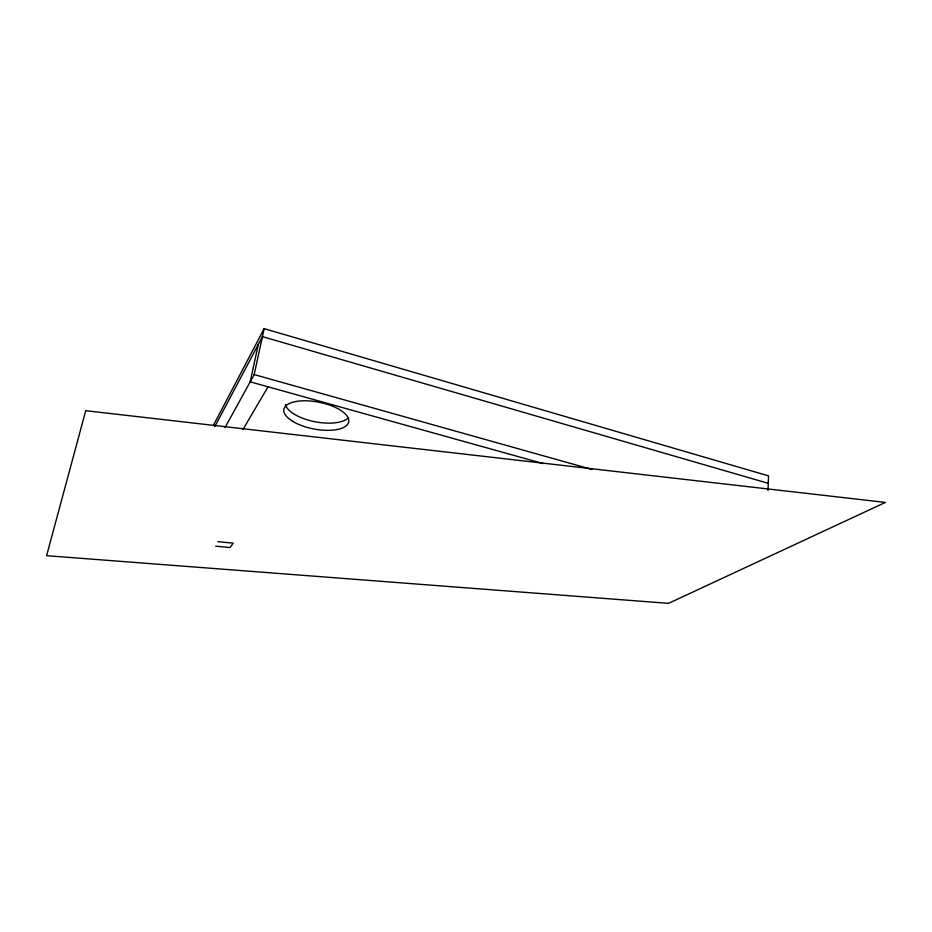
<?xml version="1.0" encoding="UTF-8"?>
<svg xmlns="http://www.w3.org/2000/svg" width="932" height="932" viewBox="0 0 932 932"><rect width="100%" height="100%" fill="white"/><g stroke="black" fill="none" stroke-linecap="round" stroke-linejoin="round"><path stroke-width="1.4" d="M767.991 490.395L768.539 475.879L264.152 328.647L213.591 424.945M225.031 427.578L254.18 374.571L264.152 328.647M258.315 344.304L250.184 381.829L543.193 463.588M214.791 426.658L262.428 336.638L768.294 483.335M242.972 429.489L268.02 386.803M215.63 546.187L230.064 547.538L233.268 543.146L217.808 541.678M254.18 374.571L591.902 469.425M348.125 417.955A32.946 13.77 11 0 1 313.688 421.485A32.946 13.77 11 0 1 285.437 404.581M85.732 410.697L46.6 555.682L668.547 603.353L885.4 502.418L85.732 410.697M292.695 421.322A33.028 13.63 11 0 0 347.485 424.491A33.028 13.63 11 0 0 308.702 400.9A33.028 13.63 11 0 0 292.695 421.322"/></g></svg>
